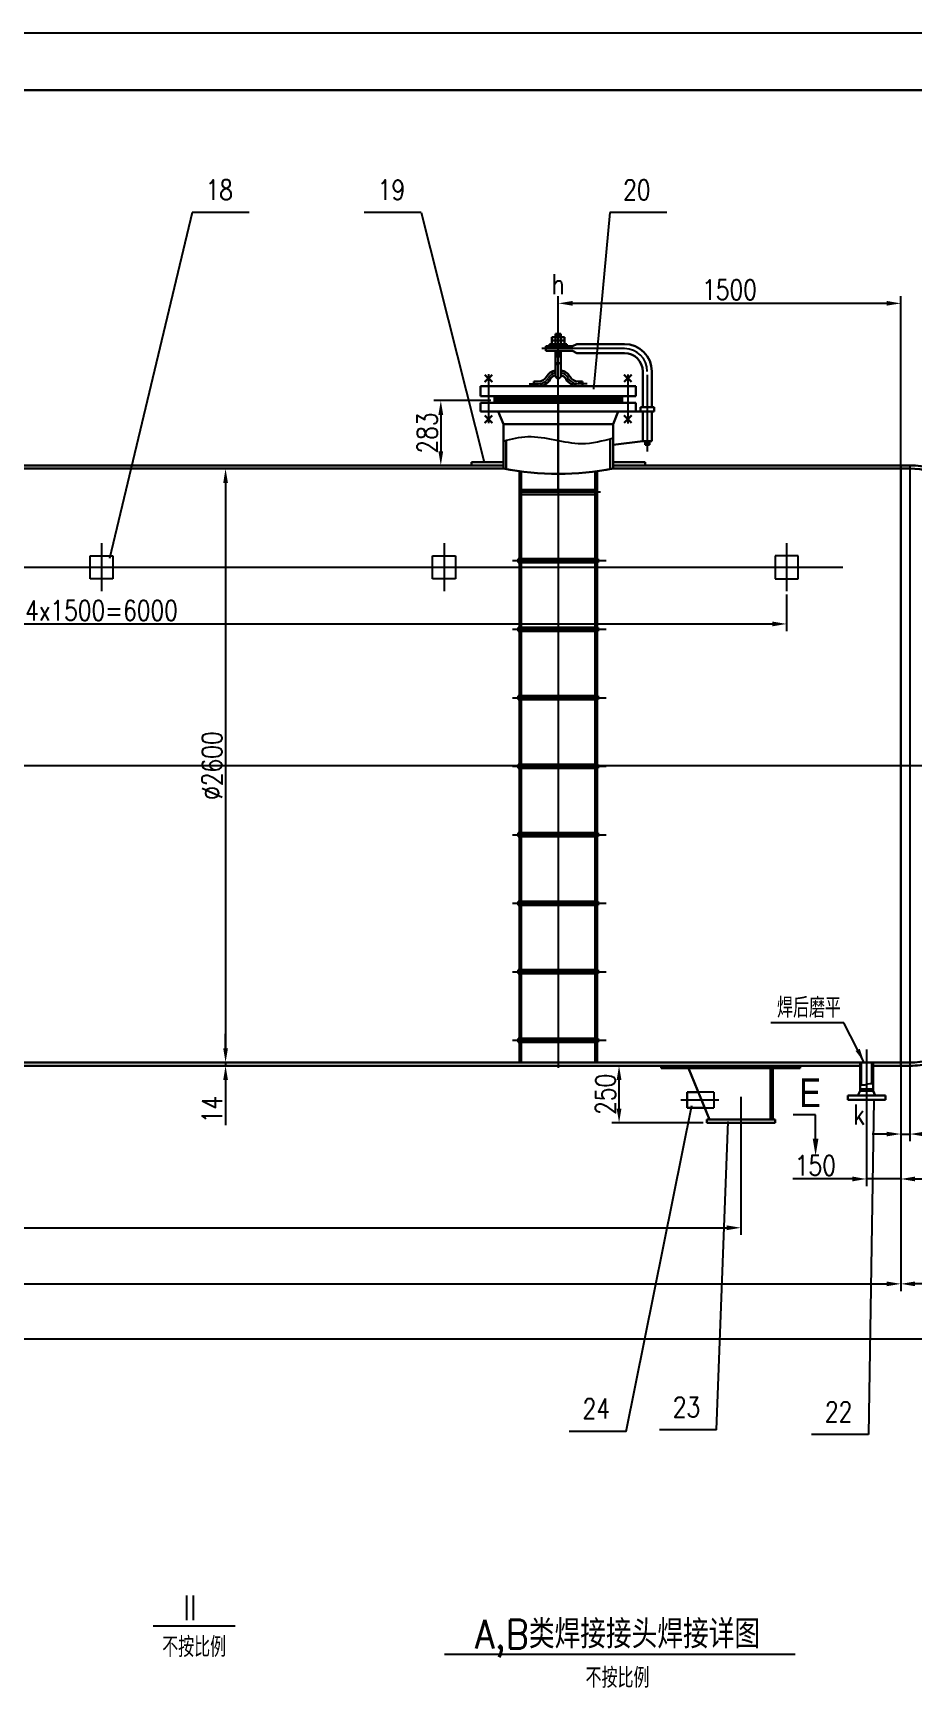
# Model space of a CAD drawing. Header units: millimetres. Extents: x -5725 to -4394, y 10788 to 11382.
# Drawn here: x -5417.7 to -5263.6, y 11092.6 to 11382.4 of the extents above; entities that cross this region are included whole.
import ezdxf
from ezdxf.enums import TextEntityAlignment as Align
from ezdxf.lldxf.tags import DXFTag

# ---------------------------------------------------------------- set-up
doc = ezdxf.new("R2010")
doc.units = ezdxf.units.MM
doc.linetypes.add('ACAD_ISO02W100', pattern=[15, 12, -3])
doc.layers.get('0').update_dxf_attribs({"lineweight": 30})
for name, color, linetype in [('1', 2, 'Continuous'), ('2', 3, 'D-1'), ('5', 5, 'ACAD_ISO02W100'), ('标注层', 2, 'Continuous'), ('细实线层', 2, 'Continuous')]:
    doc.layers.add(name, color=color, linetype=linetype)
doc.styles.add('HZ', font='hztxt_e.shx', dxfattribs={"width": 0.95, "bigfont": 'HZTXT.SHX'})
doc.styles.add('HZTXT', font='simplex.shx', dxfattribs={"width": 0.8, "bigfont": 'HZTXT.SHX'})
doc.styles.get("Standard").update_dxf_attribs({"font": 'txt.shx', "bigfont": 'hztxt.shx'})
doc.styles.add('设备室字体', font='simplex.shx', dxfattribs={"width": 0.8, "bigfont": 'HZTXT.SHX'})
tags = doc.linetypes.add('D-1', pattern=[34, 30, -1.5, 1, -1.5]).pattern_tags.tags
tags[10:11] = [DXFTag(74, 4), DXFTag(75, 0), DXFTag(340, '0'), DXFTag(46, 1.0), DXFTag(50, 0.0), DXFTag(44, 0.0), DXFTag(45, 0.0)]
tags[8:9] = [DXFTag(74, 4), DXFTag(75, 0), DXFTag(340, '0'), DXFTag(46, 1.0), DXFTag(50, 0.0), DXFTag(44, 0.0), DXFTag(45, 0.0)]
tags[6:7] = [DXFTag(74, 4), DXFTag(75, 0), DXFTag(340, '0'), DXFTag(46, 1.0), DXFTag(50, 0.0), DXFTag(44, 0.0), DXFTag(45, 0.0)]
tags[4:5] = [DXFTag(74, 4), DXFTag(75, 0), DXFTag(340, '0'), DXFTag(46, 1.0), DXFTag(50, 0.0), DXFTag(44, 0.0), DXFTag(45, 0.0)]
doc.dimstyles.new('ISO-25', dxfattribs={"dimtxt": 3.5, "dimasz": 2.5, "dimexe": 1.25, "dimexo": 0.625, "dimtad": 1, "dimlfac": 15, "dimtxsty": 'Standard', "dimcen": 2.5, "dimadec": 0, "dimazin": 0, "dimtfac": 1, "dimtmove": 0, "dimatfit": 3, "dimfxl": 1.25, "dimarcsym": 0})

# ---------------------------------------------------------------- blocks, each defined once
blk = doc.blocks.new('X')
for p, q in [((-1.06, 1.06), (1.06, -1.06)), ((-1.06, -1.06), (1.06, 1.06))]:
    blk.add_line(p, q)
blk = doc.blocks.new('*D109')
at = {"layer": '1', "color": 0, "lineweight": -2}
for p, q in [((-5325.73, 11318.29), (-5325.73, 11336.36)), ((-5268.23, 11335.11), (-5323.23, 11335.11)), ((-5265.73, 11306.79), (-5265.73, 11336.36))]:
    blk.add_line(p, q, dxfattribs=at)
at = {"layer": '1', "color": 0}
for points in [[(-5323.23, 11335.53), (-5323.23, 11334.7), (-5325.73, 11335.11)], [(-5268.23, 11335.53), (-5268.23, 11334.7), (-5265.73, 11335.11)]]:
    blk.add_solid(points, dxfattribs=at)
at = {"layer": 'DEFPOINTS', "color": 0}
for p in [(-5325.73, 11335.11), (-5325.73, 11317.67), (-5265.73, 11306.16)]:
    blk.add_point(p, dxfattribs=at)
at = {"layer": '1', "color": 0, "insert": (-5295.73, 11337.49), "char_height": 3.5, "attachment_point": 5, "style": 'HZTXT'}
blk.add_mtext('1500', dxfattribs=at)
blk = doc.blocks.new('*D123')
at = {"layer": '1', "color": 0, "lineweight": -2}
for p, q in [((-5525.73, 11288.25), (-5525.73, 11277.72)), ((-5285.73, 11284.1), (-5285.73, 11277.72)), ((-5523.23, 11278.97), (-5288.23, 11278.97))]:
    blk.add_line(p, q, dxfattribs=at)
at = {"layer": '1', "color": 0}
for points in [[(-5523.23, 11279.38), (-5523.23, 11278.55), (-5525.73, 11278.97)], [(-5288.23, 11279.38), (-5288.23, 11278.55), (-5285.73, 11278.97)]]:
    blk.add_solid(points, dxfattribs=at)
at = {"layer": 'DEFPOINTS', "color": 0}
for p in [(-5525.73, 11288.87), (-5285.73, 11284.72), (-5285.73, 11278.97)]:
    blk.add_point(p, dxfattribs=at)
at = {"layer": '1', "color": 0, "insert": (-5405.73, 11281.34), "char_height": 3.5, "attachment_point": 5, "style": 'HZTXT'}
blk.add_mtext('4x1500=6000', dxfattribs=at)
blk = doc.blocks.new('*D131')
at = {"layer": '1', "color": 0, "lineweight": -2}
for p, q in [((-5293.73, 11190.98), (-5293.73, 11171.97)), ((-5577.73, 11175.76), (-5577.73, 11171.97)), ((-5575.23, 11173.22), (-5296.23, 11173.22))]:
    blk.add_line(p, q, dxfattribs=at)
at = {"layer": '1', "color": 0}
for points in [[(-5575.23, 11173.64), (-5575.23, 11172.8), (-5577.73, 11173.22)], [(-5296.23, 11173.64), (-5296.23, 11172.8), (-5293.73, 11173.22)]]:
    blk.add_solid(points, dxfattribs=at)
at = {"layer": 'DEFPOINTS', "color": 0}
for p in [(-5293.73, 11191.6), (-5577.73, 11176.38), (-5293.73, 11173.22)]:
    blk.add_point(p, dxfattribs=at)
at = {"layer": '1', "color": 0, "insert": (-5435.73, 11175.59), "char_height": 3.5, "attachment_point": 5, "style": 'HZTXT'}
blk.add_mtext('7100', dxfattribs=at)
blk = doc.blocks.new('*D132')
at = {"layer": '1', "color": 0, "lineweight": -2}
for p, q in [((-5265.73, 11200.98), (-5265.73, 11180.52)), ((-5271.73, 11194.98), (-5271.73, 11180.52)), ((-5274.23, 11181.77), (-5284.65, 11181.77)), ((-5265.73, 11181.77), (-5271.73, 11181.77)), ((-5263.23, 11181.77), (-5260.73, 11181.77))]:
    blk.add_line(p, q, dxfattribs=at)
at = {"layer": '1', "color": 0}
for points in [[(-5274.23, 11182.19), (-5274.23, 11181.35), (-5271.73, 11181.77)], [(-5263.23, 11182.19), (-5263.23, 11181.35), (-5265.73, 11181.77)]]:
    blk.add_solid(points, dxfattribs=at)
at = {"layer": 'DEFPOINTS', "color": 0}
for p in [(-5265.73, 11201.6), (-5271.73, 11195.6), (-5271.73, 11181.77)]:
    blk.add_point(p, dxfattribs=at)
at = {"layer": '1', "color": 0, "insert": (-5280.69, 11184.15), "char_height": 3.5, "attachment_point": 5, "style": 'HZTXT'}
blk.add_mtext('150', dxfattribs=at)
blk = doc.blocks.new('*D134')
at = {"layer": '1', "color": 0, "lineweight": -2}
for p, q in [((-5300.36, 11201.6), (-5316.33, 11201.6)), ((-5315.08, 11194.1), (-5315.08, 11199.1)), ((-5300.36, 11191.6), (-5316.33, 11191.6))]:
    blk.add_line(p, q, dxfattribs=at)
at = {"layer": '1', "color": 0}
for points in [[(-5315.5, 11199.1), (-5314.66, 11199.1), (-5315.08, 11201.6)], [(-5315.5, 11194.1), (-5314.66, 11194.1), (-5315.08, 11191.6)]]:
    blk.add_solid(points, dxfattribs=at)
at = {"layer": 'DEFPOINTS', "color": 0}
for p in [(-5315.08, 11201.6), (-5299.73, 11201.6), (-5299.73, 11191.6)]:
    blk.add_point(p, dxfattribs=at)
at = {"layer": '1', "color": 0, "insert": (-5317.46, 11196.6), "char_height": 3.5, "attachment_point": 5, "rotation": 90, "style": 'HZTXT'}
blk.add_mtext('250', dxfattribs=at)
blk = doc.blocks.new('*D135')
at = {"layer": '1', "color": 0, "lineweight": -2}
for p, q in [((-5605.73, 11200.98), (-5605.73, 11162.15)), ((-5265.73, 11200.98), (-5265.73, 11162.15)), ((-5603.23, 11163.4), (-5268.23, 11163.4))]:
    blk.add_line(p, q, dxfattribs=at)
at = {"layer": '1', "color": 0}
for points in [[(-5603.23, 11163.82), (-5603.23, 11162.99), (-5605.73, 11163.4)], [(-5268.23, 11163.82), (-5268.23, 11162.99), (-5265.73, 11163.4)]]:
    blk.add_solid(points, dxfattribs=at)
at = {"layer": 'DEFPOINTS', "color": 0}
for p in [(-5605.73, 11201.6), (-5265.73, 11201.6), (-5265.73, 11163.4)]:
    blk.add_point(p, dxfattribs=at)
at = {"layer": '1', "color": 0, "insert": (-5435.73, 11165.78), "char_height": 3.5, "attachment_point": 5, "style": 'HZTXT'}
blk.add_mtext('8500', dxfattribs=at)
blk = doc.blocks.new('*D136')
at = {"layer": '1', "color": 0, "lineweight": -2}
for p, q in [((-5265.73, 11253.54), (-5265.73, 11162.15)), ((-5237.57, 11253.54), (-5237.57, 11162.15)), ((-5240.07, 11163.4), (-5263.23, 11163.4))]:
    blk.add_line(p, q, dxfattribs=at)
at = {"layer": '1', "color": 0}
for points in [[(-5263.23, 11163.82), (-5263.23, 11162.99), (-5265.73, 11163.4)], [(-5240.07, 11163.82), (-5240.07, 11162.99), (-5237.57, 11163.4)]]:
    blk.add_solid(points, dxfattribs=at)
at = {"layer": 'DEFPOINTS', "color": 0}
for p in [(-5265.73, 11254.16), (-5237.57, 11254.16), (-5265.73, 11163.4)]:
    blk.add_point(p, dxfattribs=at)
at = {"layer": '1', "color": 0, "insert": (-5251.65, 11165.78), "char_height": 3.5, "attachment_point": 5, "style": 'HZTXT'}
blk.add_mtext('706', dxfattribs=at)
blk = doc.blocks.new('*D137')
at = {"layer": '1', "color": 0, "lineweight": -2}
for p, q in [((-5265.73, 11201.54), (-5265.73, 11188.39)), ((-5264.13, 11201.54), (-5264.13, 11188.39)), ((-5268.23, 11189.64), (-5270.73, 11189.64)), ((-5265.73, 11189.64), (-5264.13, 11189.64)), ((-5261.63, 11189.64), (-5253.35, 11189.64))]:
    blk.add_line(p, q, dxfattribs=at)
at = {"layer": '1', "color": 0}
for points in [[(-5268.23, 11190.05), (-5268.23, 11189.22), (-5265.73, 11189.64)], [(-5261.63, 11190.05), (-5261.63, 11189.22), (-5264.13, 11189.64)]]:
    blk.add_solid(points, dxfattribs=at)
at = {"layer": 'DEFPOINTS', "color": 0}
for p in [(-5265.73, 11202.16), (-5264.13, 11202.16), (-5264.13, 11189.64)]:
    blk.add_point(p, dxfattribs=at)
at = {"layer": '1', "color": 0, "insert": (-5256.24, 11192.01), "char_height": 3.5, "attachment_point": 5, "style": 'HZTXT'}
blk.add_mtext('40', dxfattribs=at)
blk = doc.blocks.new('*D139')
at = {"layer": '1', "color": 0, "lineweight": -2}
for p, q in [((-5237.57, 11253.54), (-5237.57, 11152.49)), ((-5637.73, 11193.44), (-5637.73, 11152.49)), ((-5240.07, 11153.74), (-5635.23, 11153.74))]:
    blk.add_line(p, q, dxfattribs=at)
at = {"layer": '1', "color": 0}
for points in [[(-5635.23, 11154.16), (-5635.23, 11153.32), (-5637.73, 11153.74)], [(-5240.07, 11154.16), (-5240.07, 11153.32), (-5237.57, 11153.74)]]:
    blk.add_solid(points, dxfattribs=at)
at = {"layer": 'DEFPOINTS', "color": 0}
for p in [(-5237.57, 11254.16), (-5637.73, 11194.06), (-5637.73, 11153.74)]:
    blk.add_point(p, dxfattribs=at)
at = {"layer": '1', "color": 0, "insert": (-5437.65, 11156.12), "char_height": 3.5, "attachment_point": 5, "style": 'HZTXT'}
blk.add_mtext('10006', dxfattribs=at)
blk = doc.blocks.new('*D142')
at = {"layer": '1', "color": 0, "lineweight": -2}
for p, q in [((-5384.37, 11306.16), (-5382.75, 11306.16)), ((-5384, 11303.66), (-5384, 11204.66)), ((-5384.37, 11202.16), (-5382.75, 11202.16))]:
    blk.add_line(p, q, dxfattribs=at)
at = {"layer": '1', "color": 0}
for points in [[(-5384.41, 11303.66), (-5383.58, 11303.66), (-5384, 11306.16)], [(-5384.41, 11204.66), (-5383.58, 11204.66), (-5384, 11202.16)]]:
    blk.add_solid(points, dxfattribs=at)
at = {"layer": 'DEFPOINTS', "color": 0}
for p in [(-5384.99, 11306.16), (-5384.99, 11202.16), (-5384, 11202.16)]:
    blk.add_point(p, dxfattribs=at)
at = {"layer": '1', "color": 0, "insert": (-5386.37, 11254.16), "char_height": 3.5, "attachment_point": 5, "rotation": 90, "style": 'HZTXT'}
blk.add_mtext('%%c2600', dxfattribs=at)
blk = doc.blocks.new('*D143')
at = {"layer": '1', "color": 0, "lineweight": -2}
for p, q in [((-5384, 11204.66), (-5384, 11207.16)), ((-5384.62, 11202.16), (-5385.25, 11202.16)), ((-5384.62, 11201.6), (-5385.25, 11201.6)), ((-5384, 11202.16), (-5384, 11201.6)), ((-5384, 11199.1), (-5384, 11191.22))]:
    blk.add_line(p, q, dxfattribs=at)
at = {"layer": '1', "color": 0}
for points in [[(-5384.41, 11204.66), (-5383.58, 11204.66), (-5384, 11202.16)], [(-5384.41, 11199.1), (-5383.58, 11199.1), (-5384, 11201.6)]]:
    blk.add_solid(points, dxfattribs=at)
at = {"layer": 'DEFPOINTS', "color": 0}
for p in [(-5384, 11202.16), (-5384, 11201.6), (-5384, 11201.6)]:
    blk.add_point(p, dxfattribs=at)
at = {"layer": '1', "color": 0, "insert": (-5386.37, 11193.91), "char_height": 3.5, "attachment_point": 5, "rotation": 90, "style": 'HZTXT'}
blk.add_mtext('14', dxfattribs=at)
blk = doc.blocks.new('*D147')
at = {"layer": '1', "color": 0, "lineweight": -2}
for p, q in [((-5337.54, 11318.07), (-5347.55, 11318.07)), ((-5346.3, 11315.57), (-5346.3, 11309.22)), ((-5337.54, 11306.72), (-5347.55, 11306.72))]:
    blk.add_line(p, q, dxfattribs=at)
at = {"layer": '1', "color": 0}
for points in [[(-5346.72, 11315.57), (-5345.88, 11315.57), (-5346.3, 11318.07)], [(-5346.72, 11309.22), (-5345.88, 11309.22), (-5346.3, 11306.72)]]:
    blk.add_solid(points, dxfattribs=at)
at = {"layer": 'DEFPOINTS', "color": 0}
for p in [(-5336.92, 11318.07), (-5346.3, 11306.72), (-5336.92, 11306.72)]:
    blk.add_point(p, dxfattribs=at)
at = {"layer": '1', "color": 0, "insert": (-5348.68, 11312.39), "char_height": 3.5, "attachment_point": 5, "rotation": 90, "style": 'HZTXT'}
blk.add_mtext('283', dxfattribs=at)

msp = doc.modelspace()

# ---------------------------------------------------------------- linework, layer by layer
for p, q in [((-4893.94305, 11372.43691), (-5699.94305, 11372.43691)), ((-5327.25734, 11327.98718), (-5327.25734, 11327.58718)), ((-5327.25734, 11327.98718), (-5324.21148, 11327.98718)), ((-5326.82644, 11327.98718), (-5326.82644, 11329.18718)), ((-5326.82644, 11329.18718), (-5324.64238, 11329.18718)), ((-5326.82644, 11328.58718), (-5324.64238, 11328.58718)), ((-5326.21441, 11329.78718), (-5326.21441, 11327.98718)), ((-5326.21441, 11329.78718), (-5325.25441, 11329.78718)), ((-5325.25441, 11329.78718), (-5325.25441, 11327.98718)), ((-5324.64238, 11327.98718), (-5324.64238, 11329.18718)), ((-5324.21148, 11327.98718), (-5324.21148, 11327.58718)), ((-5323.21524, 11327.58718), (-5322.45682, 11327.98718)), ((-5314.13401, 11327.98718), (-5322.45682, 11327.98718)), ((-5327.91411, 11327.58718), (-5327.91411, 11326.78718)), ((-5323.21524, 11327.58718), (-5327.91411, 11327.58718)), ((-5323.21524, 11326.78718), (-5327.91411, 11326.78718)), ((-5326.21441, 11326.78718), (-5326.21441, 11322.44442)), ((-5325.25441, 11325.8033), (-5326.21441, 11325.8033)), ((-5325.25441, 11326.78718), (-5325.25441, 11322.44442)), ((-5323.21524, 11326.78718), (-5322.45682, 11326.38718)), ((-5314.13401, 11326.38718), (-5322.45682, 11326.38718)), ((-5338.57121, 11322.61461), (-5337.29841, 11321.34182)), ((-5338.57121, 11321.34182), (-5337.29841, 11322.61461)), ((-5314.1704, 11321.34182), (-5312.89761, 11322.61461)), ((-5314.1704, 11322.61461), (-5312.89761, 11321.34182)), ((-5310.93401, 11323.18718), (-5310.93401, 11316.94717)), ((-5309.33401, 11323.18718), (-5309.33401, 11316.94717)), ((-5339.33481, 11318.86717), (-5339.33481, 11320.62718)), ((-5312.13401, 11320.62718), (-5339.33481, 11320.62718)), ((-5329.19851, 11321.42718), (-5329.99851, 11321.42718)), ((-5329.99851, 11321.4203), (-5329.99851, 11320.62718)), ((-5322.27031, 11321.42718), (-5321.47031, 11321.42718)), ((-5321.47031, 11321.4203), (-5321.47031, 11320.62718)), ((-5312.13401, 11318.86717), (-5312.13401, 11320.62718)), ((-5312.13401, 11318.86717), (-5339.33481, 11318.86717)), ((-5339.33481, 11317.66717), (-5339.33481, 11316.14717)), ((-5312.13401, 11317.66717), (-5339.33481, 11317.66717)), ((-5336.91616, 11317.66717), (-5336.91616, 11318.86717)), ((-5314.55266, 11318.46717), (-5336.91616, 11318.46717)), ((-5314.55266, 11318.06717), (-5336.91616, 11318.06717)), ((-5335.33441, 11318.06717), (-5325.73441, 11318.06717)), ((-5325.73441, 11306.16101), (-5325.73441, 11318.07674)), ((-5314.55266, 11317.66717), (-5314.55266, 11318.86717)), ((-5312.13401, 11317.66717), (-5312.13401, 11316.14717)), ((-5311.33401, 11316.94717), (-5311.33401, 11316.14717)), ((-5311.33401, 11316.94717), (-5308.93401, 11316.94717)), ((-5308.93401, 11316.94717), (-5308.93401, 11316.14717)), ((-5311.33401, 11316.14717), (-5339.33481, 11316.14717)), ((-5338.57121, 11315.45287), (-5337.29841, 11314.18008)), ((-5338.57121, 11314.18008), (-5337.29841, 11315.45287)), ((-5335.33481, 11313.94717), (-5336.24478, 11316.14717)), ((-5335.33481, 11313.94717), (-5335.33481, 11306.16101)), ((-5316.13401, 11313.94717), (-5335.33481, 11313.94717)), ((-5316.13401, 11313.94717), (-5315.22404, 11316.14717)), ((-5316.13401, 11313.94717), (-5316.13401, 11306.16101)), ((-5314.1704, 11315.45287), (-5312.89761, 11314.18008)), ((-5314.1704, 11314.18008), (-5312.89761, 11315.45287)), ((-5311.33401, 11316.14717), (-5308.93401, 11316.14717)), ((-5310.93401, 11316.14717), (-5310.93401, 11310.94717)), ((-5310.93401, 11316.14717), (-5310.93401, 11310.94717)), ((-5309.33401, 11316.14717), (-5309.33401, 11310.94717)), ((-5334.85481, 11311.11047), (-5334.85481, 11306.07317)), ((-5316.61401, 11311.41065), (-5316.61401, 11306.07317)), ((-5310.93401, 11310.94717), (-5316.13401, 11310.35408)), ((-5310.93401, 11310.94717), (-5309.33401, 11310.94717)), ((-5310.53401, 11310.94717), (-5310.53401, 11310.34717)), ((-5309.73401, 11310.94717), (-5309.73401, 11310.34717)), ((-5335.33481, 11310.31302), (-5335.33481, 11308.39693)), ((-5310.53401, 11310.34717), (-5309.73401, 11310.34717)), ((-5335.33481, 11306.72101), (-5516.59441, 11306.72101)), ((-5335.33481, 11306.16101), (-5516.59441, 11306.16101)), ((-5335.33481, 11307.28101), (-5340.93441, 11307.28101)), ((-5340.93441, 11307.28101), (-5340.93441, 11306.72101)), ((-5332.53441, 11302.45062), (-5332.53441, 11305.71363)), ((-5332.21441, 11305.67243), (-5332.21441, 11302.45062)), ((-5319.25441, 11305.67243), (-5319.25441, 11302.45062)), ((-5318.93441, 11302.45062), (-5318.93441, 11305.71363)), ((-5310.53441, 11307.28101), (-5316.13401, 11307.28101)), ((-5265.73441, 11306.72101), (-5316.13401, 11306.72101)), ((-5265.73441, 11306.16101), (-5316.13401, 11306.16101)), ((-5310.53441, 11307.28101), (-5310.53441, 11306.72101)), ((-5265.73441, 11201.60101), (-5265.73441, 11306.72101)), ((-5264.13441, 11306.72101), (-5265.73441, 11306.72101)), ((-5264.13441, 11306.16101), (-5265.73441, 11306.16101)), ((-5332.53441, 11302.45062), (-5332.53441, 11202.16101)), ((-5332.21441, 11302.45062), (-5332.21441, 11202.16101)), ((-5319.25441, 11302.45062), (-5332.21441, 11302.45062)), ((-5319.25441, 11302.45062), (-5319.25441, 11202.16101)), ((-5318.93441, 11302.45062), (-5318.93441, 11202.16101)), ((-5319.25441, 11301.65062), (-5332.21441, 11301.65062)), ((-5332.53441, 11290.37062), (-5332.73441, 11290.37062)), ((-5332.73441, 11290.37062), (-5332.73441, 11290.05062)), ((-5319.25441, 11290.37062), (-5332.21441, 11290.37062)), ((-5318.73441, 11290.37062), (-5318.93441, 11290.37062)), ((-5318.73441, 11290.37062), (-5318.73441, 11290.05062)), ((-5332.73441, 11289.73062), (-5332.73441, 11290.05062)), ((-5332.53441, 11289.73062), (-5332.73441, 11289.73062)), ((-5319.25441, 11289.73062), (-5332.21441, 11289.73062)), ((-5318.73441, 11289.73062), (-5318.93441, 11289.73062)), ((-5318.73441, 11289.73062), (-5318.73441, 11290.05062)), ((-5332.53441, 11278.37062), (-5332.73441, 11278.37062)), ((-5332.73441, 11278.37062), (-5332.73441, 11278.05062)), ((-5332.73441, 11277.73062), (-5332.73441, 11278.05062)), ((-5332.53441, 11277.73062), (-5332.73441, 11277.73062)), ((-5319.25441, 11278.37062), (-5332.21441, 11278.37062)), ((-5319.25441, 11277.73062), (-5332.21441, 11277.73062)), ((-5318.73441, 11278.37062), (-5318.93441, 11278.37062)), ((-5318.73441, 11277.73062), (-5318.93441, 11277.73062)), ((-5318.73441, 11278.37062), (-5318.73441, 11278.05062)), ((-5318.73441, 11277.73062), (-5318.73441, 11278.05062)), ((-5332.53441, 11266.37062), (-5332.73441, 11266.37062)), ((-5332.73441, 11266.37062), (-5332.73441, 11266.05062)), ((-5332.73441, 11265.73062), (-5332.73441, 11266.05062)), ((-5332.53441, 11265.73062), (-5332.73441, 11265.73062)), ((-5319.25441, 11266.37062), (-5332.21441, 11266.37062)), ((-5319.25441, 11265.73062), (-5332.21441, 11265.73062)), ((-5318.73441, 11266.37062), (-5318.93441, 11266.37062)), ((-5318.73441, 11265.73062), (-5318.93441, 11265.73062)), ((-5318.73441, 11266.37062), (-5318.73441, 11266.05062)), ((-5318.73441, 11265.73062), (-5318.73441, 11266.05062)), ((-5332.53441, 11254.37062), (-5332.73441, 11254.37062)), ((-5332.73441, 11254.37062), (-5332.73441, 11254.05062)), ((-5332.73441, 11253.73062), (-5332.73441, 11254.05062)), ((-5332.53441, 11253.73062), (-5332.73441, 11253.73062)), ((-5319.25441, 11254.37062), (-5332.21441, 11254.37062)), ((-5319.25441, 11253.73062), (-5332.21441, 11253.73062)), ((-5318.73441, 11254.37062), (-5318.93441, 11254.37062)), ((-5318.73441, 11253.73062), (-5318.93441, 11253.73062)), ((-5318.73441, 11254.37062), (-5318.73441, 11254.05062)), ((-5318.73441, 11253.73062), (-5318.73441, 11254.05062)), ((-5332.53441, 11242.37062), (-5332.73441, 11242.37062)), ((-5332.73441, 11242.37062), (-5332.73441, 11242.05062)), ((-5332.73441, 11241.73062), (-5332.73441, 11242.05062)), ((-5332.53441, 11241.73062), (-5332.73441, 11241.73062)), ((-5319.25441, 11242.37062), (-5332.21441, 11242.37062)), ((-5319.25441, 11241.73062), (-5332.21441, 11241.73062)), ((-5318.73441, 11242.37062), (-5318.93441, 11242.37062)), ((-5318.73441, 11241.73062), (-5318.93441, 11241.73062)), ((-5318.73441, 11242.37062), (-5318.73441, 11242.05062)), ((-5318.73441, 11241.73062), (-5318.73441, 11242.05062)), ((-5332.53441, 11230.37062), (-5332.73441, 11230.37062)), ((-5332.73441, 11230.37062), (-5332.73441, 11230.05062)), ((-5332.73441, 11229.73062), (-5332.73441, 11230.05062)), ((-5332.53441, 11229.73062), (-5332.73441, 11229.73062)), ((-5319.25441, 11230.37062), (-5332.21441, 11230.37062)), ((-5319.25441, 11229.73062), (-5332.21441, 11229.73062)), ((-5318.73441, 11230.37062), (-5318.93441, 11230.37062)), ((-5318.73441, 11229.73062), (-5318.93441, 11229.73062)), ((-5318.73441, 11230.37062), (-5318.73441, 11230.05062)), ((-5318.73441, 11229.73062), (-5318.73441, 11230.05062)), ((-5332.53441, 11218.37062), (-5332.73441, 11218.37062)), ((-5332.73441, 11218.37062), (-5332.73441, 11218.05062)), ((-5332.73441, 11217.73062), (-5332.73441, 11218.05062)), ((-5319.25441, 11218.37062), (-5332.21441, 11218.37062)), ((-5318.73441, 11218.37062), (-5318.93441, 11218.37062)), ((-5318.73441, 11218.37062), (-5318.73441, 11218.05062)), ((-5318.73441, 11217.73062), (-5318.73441, 11218.05062)), ((-5332.53441, 11217.73062), (-5332.73441, 11217.73062)), ((-5319.25441, 11217.73062), (-5332.21441, 11217.73062)), ((-5318.73441, 11217.73062), (-5318.93441, 11217.73062)), ((-5332.53441, 11206.37062), (-5332.73441, 11206.37062)), ((-5332.73441, 11206.37062), (-5332.73441, 11206.05062)), ((-5319.25441, 11206.37062), (-5332.21441, 11206.37062)), ((-5318.73441, 11206.37062), (-5318.93441, 11206.37062)), ((-5318.73441, 11206.37062), (-5318.73441, 11206.05062)), ((-5332.73441, 11205.73062), (-5332.73441, 11206.05062)), ((-5332.53441, 11205.73062), (-5332.73441, 11205.73062)), ((-5319.25441, 11205.73062), (-5332.21441, 11205.73062)), ((-5318.73441, 11205.73062), (-5318.93441, 11205.73062)), ((-5318.73441, 11205.73062), (-5318.73441, 11206.05062)), ((-5472.59441, 11202.16101), (-5270.59441, 11202.16101)), ((-5472.59441, 11201.60101), (-5272.87441, 11201.60101)), ((-5307.73441, 11201.20101), (-5307.73441, 11201.60101)), ((-5283.33441, 11201.20101), (-5307.73441, 11201.20101)), ((-5299.25441, 11192.16101), (-5302.93441, 11201.20101)), ((-5288.53441, 11192.16101), (-5288.53441, 11201.20101)), ((-5288.13441, 11192.16101), (-5288.13441, 11201.20101)), ((-5283.33441, 11201.20101), (-5283.33441, 11201.60101)), ((-5272.87441, 11197.20101), (-5272.87441, 11202.16101)), ((-5272.87441, 11197.20101), (-5272.87441, 11202.16101)), ((-5272.67441, 11198.2576), (-5272.67441, 11202.16535)), ((-5272.67441, 11198.2576), (-5272.67441, 11202.16535)), ((-5270.79441, 11198.5124), (-5270.79441, 11202.16535)), ((-5270.79441, 11198.5124), (-5270.79441, 11202.16535)), ((-5270.59441, 11202.16101), (-5265.73441, 11202.16101)), ((-5270.59441, 11197.20101), (-5270.59441, 11202.16101)), ((-5270.59441, 11197.20101), (-5270.59441, 11202.16101)), ((-5270.59441, 11201.60101), (-5265.73441, 11201.60101)), ((-5264.13441, 11202.16101), (-5265.73441, 11202.16101)), ((-5264.13441, 11201.60101), (-5265.73441, 11201.60101)), ((-5301.20848, 11196.96124), (-5303.16957, 11196.96124)), ((-5303.16957, 11196.96124), (-5303.16957, 11194.24078)), ((-5268.43441, 11196.40101), (-5275.03441, 11196.40101)), ((-5275.03441, 11196.40101), (-5275.03441, 11195.60101)), ((-5268.43441, 11196.40101), (-5275.03441, 11196.40101)), ((-5275.03441, 11196.40101), (-5275.03441, 11195.60101)), ((-5275.03441, 11195.60101), (-5268.43441, 11195.60101)), ((-5275.03441, 11195.60101), (-5268.43441, 11195.60101)), ((-5272.87441, 11197.20101), (-5273.23441, 11196.40101)), ((-5272.87441, 11197.20101), (-5273.23441, 11196.40101)), ((-5272.87441, 11197.52101), (-5270.59441, 11197.52101)), ((-5272.87441, 11197.52101), (-5270.59441, 11197.52101)), ((-5272.87441, 11197.20101), (-5270.59441, 11197.20101)), ((-5272.87441, 11197.20101), (-5270.59441, 11197.20101)), ((-5270.59441, 11197.20101), (-5270.23441, 11196.40101)), ((-5270.59441, 11197.20101), (-5270.23441, 11196.40101)), ((-5268.43441, 11195.60101), (-5268.43441, 11196.40101)), ((-5268.43441, 11195.60101), (-5268.43441, 11196.40101)), ((-5303.16957, 11194.24078), (-5300.10104, 11194.24078)), ((-5287.73441, 11192.16101), (-5299.73441, 11192.16101)), ((-5299.73441, 11192.16101), (-5299.73441, 11191.60101)), ((-5287.73441, 11191.60101), (-5287.73441, 11192.16101)), ((-5299.73441, 11191.60101), (-5293.73441, 11191.60101)), ((-5293.73441, 11191.60101), (-5287.73441, 11191.60101))]:
    msp.add_line(p, q)
for centre, radius, start, end in [((-5314.13401, 11323.18718), 4.8, 0, 90), ((-5314.13401, 11323.18718), 3.2, 0, 90), ((-5329.19851, 11323.02718), 1.6, 270, 330), ((-5325.73441, 11321.02718), 2.4, 101.536959, 150), ((-5325.73441, 11321.02718), 1.6, 107.4576031, 150), ((-5325.73441, 11324.20247), 0.48, 0, 180), ((-5325.73441, 11322.44442), 0.48, 180, 0), ((-5325.73441, 11321.02718), 2.4, 30, 78.463041), ((-5325.73441, 11321.02718), 1.6, 30, 72.5423969), ((-5322.27031, 11323.02718), 1.6, 210, 270), ((-5329.19851, 11323.02718), 2.4, 270, 330), ((-5322.27031, 11323.02718), 2.4, 210, 270), ((-5325.73441, 11357.2671), 52, 259.3608416, 280.6391584)]:
    msp.add_arc(centre, radius, start, end)
at = {"extrusion": (0, 0, -1)}
msp.add_ellipse((-5264.13441, 11254.16101), major_axis=(0, 52), ratio=0.5, start_param=0, end_param=3.141592654, dxfattribs=at)
msp.add_open_spline([(-5264.13441, 11306.72101), (-5263.48941, 11306.72101), (-5262.84441, 11306.67495), (-5261.55888, 11306.49119), (-5260.91835, 11306.3535), (-5259.64592, 11305.98787), (-5259.01401, 11305.75993), (-5257.42282, 11305.06814), (-5256.47205, 11304.54338), (-5254.6111, 11303.29291), (-5253.70087, 11302.56721), (-5251.93056, 11300.92536), (-5251.07045, 11300.00919), (-5249.40914, 11297.99813), (-5248.60794, 11296.90324), (-5247.0728, 11294.54801), (-5246.33886, 11293.28769), (-5244.94613, 11290.61661), (-5244.28733, 11289.20587), (-5243.05213, 11286.2507), (-5242.47574, 11284.70627), (-5241.41181, 11281.50206), (-5240.92429, 11279.84228), (-5240.04368, 11276.42709), (-5239.6506, 11274.67169), (-5238.96338, 11271.08618), (-5238.66925, 11269.25608), (-5238.18337, 11265.54301), (-5237.99161, 11263.66005), (-5237.71269, 11259.86376), (-5237.62553, 11257.95045), (-5237.55683, 11254.11633), (-5237.57528, 11252.19553), (-5237.7176, 11248.36942), (-5237.84146, 11246.46412), (-5238.19313, 11242.69177), (-5238.42095, 11240.82474), (-5238.97789, 11237.15124), (-5239.30701, 11235.34478), (-5240.06277, 11231.81398), (-5240.48939, 11230.08964), (-5241.43526, 11226.74362), (-5241.95449, 11225.12194), (-5243.07967, 11222.00049), (-5243.68562, 11220.50074), (-5244.97746, 11217.64094), (-5245.66335, 11216.2809), (-5247.10759, 11213.71667), (-5247.86593, 11212.51249), (-5249.44702, 11210.27439), (-5250.26976, 11209.24047), (-5251.97112, 11207.35563), (-5252.84975, 11206.5047), (-5254.65389, 11204.99711), (-5255.57941, 11204.34044), (-5257.46731, 11203.23138), (-5258.42972, 11202.77902), (-5260.37933, 11202.08712), (-5261.36654, 11201.84765), (-5262.94946, 11201.63987), (-5263.54193, 11201.60101), (-5264.13441, 11201.60101)], degree=3, knots=[0, 0, 0, 0, 0.071349835, 0.071349835, 0.14269967, 0.14269967, 0.214049505, 0.214049505, 0.324126576, 0.324126576, 0.434203648, 0.434203648, 0.544280719, 0.544280719, 0.65435779, 0.65435779, 0.764434861, 0.764434861, 0.874511932, 0.874511932, 0.984589003, 0.984589003, 1.094666074, 1.094666074, 1.204743145, 1.204743145, 1.314820216, 1.314820216, 1.424897288, 1.424897288, 1.534974359, 1.534974359, 1.64505143, 1.64505143, 1.755128501, 1.755128501, 1.865205572, 1.865205572, 1.975282643, 1.975282643, 2.085359714, 2.085359714, 2.195436785, 2.195436785, 2.305513856, 2.305513856, 2.415590928, 2.415590928, 2.525667999, 2.525667999, 2.63574507, 2.63574507, 2.745822141, 2.745822141, 2.855899212, 2.855899212, 2.965976283, 2.965976283, 3.076053354, 3.076053354, 3.141592654, 3.141592654, 3.141592654, 3.141592654])
at = {"layer": '1'}
for p, q in [((-5389.86196, 11350.99281), (-5404.30903, 11290.44515)), ((-5379.86196, 11350.99281), (-5389.86196, 11350.99281)), ((-5349.71781, 11350.99281), (-5359.71781, 11350.99281)), ((-5349.71781, 11350.99281), (-5338.68857, 11307.28101)), ((-5316.7232, 11350.99281), (-5319.54144, 11320.09263)), ((-5306.7232, 11350.99281), (-5316.7232, 11350.99281)), ((-5325.97441, 11329.78718), (-5325.97441, 11329.18718)), ((-5325.49441, 11329.78718), (-5325.49441, 11329.18718)), ((-5325.97441, 11326.78718), (-5325.97441, 11325.8033)), ((-5325.49441, 11326.78718), (-5325.49441, 11325.8033)), ((-5293.73441, 11196.13332), (-5293.73441, 11188.99978)), ((-5270.44738, 11195.60101), (-5271.38424, 11137.02295)), ((-5313.82649, 11137.57135), (-5302.36116, 11194.61181)), ((-5298.01672, 11137.84558), (-5295.9954, 11191.86222)), ((-5280.6608, 11193.00715), (-5284.5865, 11193.00715)), ((-5280.6608, 11188.82423), (-5280.6608, 11193.00715)), ((-5313.82649, 11137.57135), (-5323.82649, 11137.57135)), ((-5298.01672, 11137.84558), (-5308.01672, 11137.84558)), ((-5271.38424, 11137.02295), (-5281.38424, 11137.02295)), ((-5396.69611, 11103.53536), (-5382.30299, 11103.53536)), ((-5345.67814, 11098.5484), (-5284.22325, 11098.5484))]:
    msp.add_line(p, q, dxfattribs=at)
for points, knots in [([(-5335.33481, 11310.97576), (-5333.91709, 11311.38219), (-5329.40207, 11312.4632), (-5322.89887, 11309.80599), (-5317.96364, 11311.02725), (-5316.13401, 11311.54464)], [31.752975097, 31.752975097, 31.752975097, 31.752975097, 140.727986949, 378.177585491, 518.333866685, 518.333866685, 518.333866685, 518.333866685]), ([(-5272.87441, 11198.30964), (-5272.70533, 11198.25578), (-5272.12832, 11198.15094), (-5271.35932, 11198.56503), (-5270.76686, 11198.51616), (-5270.59441, 11198.48362)], [21.859087737, 21.859087737, 21.859087737, 21.859087737, 35.268915723, 67.343959814, 80.517315083, 80.517315083, 80.517315083, 80.517315083]), ([(-5272.87441, 11198.30964), (-5272.70533, 11198.25578), (-5272.12832, 11198.15094), (-5271.35932, 11198.56503), (-5270.76686, 11198.51616), (-5270.59441, 11198.48362)], [21.859087737, 21.859087737, 21.859087737, 21.859087737, 35.268915723, 67.343959814, 80.517315083, 80.517315083, 80.517315083, 80.517315083])]:
    msp.add_open_spline(points, degree=3, knots=knots, dxfattribs=at)
msp.add_solid([(-5281.1608, 11188.82423), (-5280.1608, 11188.82423), (-5280.6608, 11185.82423)], dxfattribs=at)
at = {"layer": '2'}
for p, q in [((-5325.73441, 11302.39228), (-5325.73441, 11330.61993)), ((-5314.13401, 11327.18718), (-5328.59123, 11327.18718)), ((-5337.93481, 11322.69438), (-5337.93481, 11314.1003)), ((-5313.53401, 11322.64568), (-5313.53401, 11314.05327)), ((-5310.13401, 11322.61461), (-5310.13401, 11309.18525)), ((-5330.80922, 11321.02718), (-5329.19851, 11321.02718)), ((-5320.65959, 11321.02718), (-5322.27031, 11321.02718)), ((-5325.73441, 11306.83539), (-5325.73441, 11201.23499)), ((-5264.13441, 11306.72101), (-5264.13441, 11201.60101)), ((-5319.25441, 11302.05062), (-5332.21441, 11302.05062)), ((-5318.33441, 11302.05062), (-5318.93441, 11302.05062)), ((-5405.73441, 11293.11211), (-5405.73441, 11284.72461)), ((-5345.73441, 11293.11211), (-5345.73441, 11284.72461)), ((-5285.73441, 11293.11211), (-5285.73441, 11284.72461)), ((-5275.8917, 11288.87069), (-5596.13608, 11288.87069)), ((-5333.75446, 11290.05062), (-5317.3288, 11290.05062)), ((-5333.75446, 11278.05062), (-5317.3288, 11278.05062)), ((-5333.75446, 11266.05062), (-5317.3288, 11266.05062)), ((-5639.76996, 11254.16101), (-5232.77596, 11254.16101)), ((-5333.75446, 11254.05062), (-5317.3288, 11254.05062)), ((-5333.75446, 11242.05062), (-5317.3288, 11242.05062)), ((-5333.75446, 11230.05062), (-5317.3288, 11230.05062)), ((-5333.75446, 11218.05062), (-5317.3288, 11218.05062)), ((-5333.75446, 11206.05062), (-5317.3288, 11206.05062)), ((-5271.73441, 11204.41865), (-5271.73441, 11192.8831)), ((-5271.73441, 11204.41865), (-5271.73441, 11192.8831)), ((-5304.24815, 11195.60101), (-5297.59538, 11195.60101))]:
    msp.add_line(p, q, dxfattribs=at)
for centre, radius, start, end in [((-5314.13401, 11323.18718), 4, 0, 90), ((-5325.73441, 11321.02718), 2, 103.8865404, 150), ((-5325.73441, 11321.02718), 2, 30, 76.1134596), ((-5329.19851, 11323.02718), 2, 270, 330), ((-5322.27031, 11323.02718), 2, 210, 270)]:
    msp.add_arc(centre, radius, start, end, dxfattribs=at)
at = {"layer": '5'}
for p, q in [((-5407.73441, 11288.87069), (-5407.73441, 11290.87069)), ((-5407.73441, 11290.87069), (-5403.73441, 11290.87069)), ((-5403.73441, 11290.87069), (-5403.73441, 11286.87069)), ((-5347.73441, 11288.87069), (-5347.73441, 11290.87069)), ((-5347.73441, 11290.87069), (-5343.73441, 11290.87069)), ((-5343.73441, 11290.87069), (-5343.73441, 11286.87069)), ((-5283.73441, 11290.87069), (-5287.73441, 11290.87069)), ((-5287.73441, 11290.87069), (-5287.73441, 11286.87069)), ((-5283.73441, 11288.87069), (-5283.73441, 11290.87069)), ((-5407.73441, 11286.87069), (-5407.73441, 11288.87069)), ((-5347.73441, 11286.87069), (-5347.73441, 11288.87069)), ((-5283.73441, 11286.87069), (-5283.73441, 11288.87069)), ((-5403.73441, 11286.87069), (-5407.73441, 11286.87069)), ((-5343.73441, 11286.87069), (-5347.73441, 11286.87069)), ((-5287.73441, 11286.87069), (-5283.73441, 11286.87069)), ((-5298.50594, 11196.96124), (-5301.20848, 11196.96124)), ((-5298.50594, 11196.96124), (-5298.50594, 11194.24078)), ((-5300.18032, 11194.24078), (-5298.50594, 11194.24078))]:
    msp.add_line(p, q, dxfattribs=at)
at = {"layer": '细实线层'}
msp.add_line((-4883.94305, 11382.43691), (-5724.94305, 11382.43691), dxfattribs=at)

# ---------------------------------------------------------------- block references
at = {"layer": '2', "yscale": 0.5999999999985448, "zscale": 0.6}
for p, xscale in [((-5337.93481, 11321.97821), 0.5999999999985448), ((-5313.53401, 11321.97821), -0.5999999999985448), ((-5337.93481, 11314.81647), 0.5999999999985448), ((-5313.53401, 11314.81647), -0.5999999999985448)]:
    msp.add_blockref('X', p, dxfattribs=dict(at, xscale=xscale))

# ---------------------------------------------------------------- texts
at = {"layer": '1', "style": 'HZTXT', "width": 0.8}
for s, p in [('18', (-5385.10243, 11354.97646)), ('19', (-5354.95828, 11354.97646)), ('20', (-5311.96367, 11354.97646)), ('24', (-5319.06696, 11141.55501)), ('23', (-5303.25719, 11141.82924)), ('22', (-5276.6247, 11141.00661))]:
    msp.add_text(s, height=3.5, dxfattribs=at).set_placement(p, align=Align.MIDDLE)
at = {"layer": '1'}
for s, height, style, width, p in [('h', 3.5, 'HZTXT', 0.8, (-5326.90653, 11336.72441)), ('E', 5, 'HZ', 0.85, (-5283.52233, 11194.36948)), ('k', 3.5, 'HZTXT', 0.8, (-5274.09427, 11191.29035)), ('Ⅱ', 5, '设备室字体', 0.8, (-5392.23485, 11103.99199)), ('不按比例', 3.5, 'HZTXT', 0.8, (-5395.09893, 11098.05993))]:
    msp.add_text(s, height=height, dxfattribs=dict(at, style=style, width=width)).set_placement(p)
at = {"layer": '1', "style": 'HZTXT'}
for s, height, width, p in [('焊后磨平', 3.5, 0.8, (-5281.81484, 11210.01206)), ('A,B类焊接接头焊接详图', 5, 0.9, (-5315.34916, 11099.56525)), ('不按比例', 3.5, 0.8, (-5315.34916, 11092.65344))]:
    msp.add_text(s, height=height, dxfattribs=dict(at, width=width)).set_placement(p, align=Align.CENTER)

# ---------------------------------------------------------------- dimensions: what is measured, and where the dimension line sits
at = {"layer": '1'}
for base, p1, p2, picture, middle in [((-5325.73441, 11335.11305), (-5265.73441, 11306.16101), (-5325.73441, 11317.66717), '*D109', (-5295.73441, 11337.48805)), ((-5271.73441, 11181.77016), (-5265.73441, 11201.60101), (-5271.73441, 11195.60101), '*D132', (-5280.69274, 11184.14516)), ((-5264.13441, 11189.63679), (-5265.73441, 11202.16101), (-5264.13441, 11202.16101), '*D137', (-5256.24274, 11192.01179)), ((-5293.73441, 11173.21897), (-5577.73441, 11176.38228), (-5293.73441, 11191.60101), '*D131', (-5435.73441, 11175.59397))]:
    dim = msp.add_linear_dim(base=base, p1=p1, p2=p2, dimstyle='ISO-25', override={"dimlfac": 25, "dimtxsty": 'HZTXT', "dimadec": 3}, dxfattribs=at)
    dim.commit()
    dim.dimension.update_dxf_attribs({"geometry": picture, "text_midpoint": middle})
for base, p1, p2, text, picture, middle in [((-5346.30026, 11306.72101), (-5336.91616, 11318.06717), (-5336.91616, 11306.72101), '283', '*D147', (-5348.67526, 11312.39409)), ((-5383.99682, 11202.16101), (-5384.99363, 11306.16101), (-5384.99363, 11202.16101), '%%c2600', '*D142', (-5386.37182, 11254.16101))]:
    dim = msp.add_linear_dim(base=base, p1=p1, p2=p2, angle=90, text=text, dimstyle='ISO-25', override={"dimlfac": 25, "dimtxsty": 'HZTXT', "dimadec": 3}, dxfattribs=at)
    dim.commit()
    dim.dimension.update_dxf_attribs({"geometry": picture, "text_midpoint": middle})
for base, p1, p2, text, picture, middle in [((-5285.73441, 11278.96741), (-5525.73441, 11288.87069), (-5285.73441, 11284.72461), '4x1500=6000', '*D123', (-5405.73441, 11281.34241)), ((-5637.73441, 11153.7416), (-5237.57442, 11254.16101), (-5637.73441, 11194.06101), '10006', '*D139', (-5437.65441, 11156.1166)), ((-5265.73441, 11163.40295), (-5237.57442, 11254.16101), (-5265.73441, 11254.16101), '706', '*D136', (-5251.65441, 11165.77795)), ((-5265.73441, 11163.40295), (-5605.73441, 11201.60101), (-5265.73441, 11201.60101), '8500', '*D135', (-5435.73441, 11165.77795))]:
    dim = msp.add_linear_dim(base=base, p1=p1, p2=p2, text=text, dimstyle='ISO-25', override={"dimlfac": 25, "dimtxsty": 'HZTXT', "dimadec": 3}, dxfattribs=at)
    dim.commit()
    dim.dimension.update_dxf_attribs({"geometry": picture, "text_midpoint": middle})
for base, p1, p2, picture, middle in [((-5383.99682, 11201.60101), (-5383.99682, 11202.16101), (-5383.99682, 11201.60101), '*D143', (-5386.37182, 11193.90934)), ((-5315.08165, 11201.60101), (-5299.73441, 11191.60101), (-5299.73441, 11201.60101), '*D134', (-5317.45665, 11196.60101))]:
    dim = msp.add_linear_dim(base=base, p1=p1, p2=p2, angle=90, dimstyle='ISO-25', override={"dimlfac": 25, "dimtxsty": 'HZTXT', "dimadec": 3}, dxfattribs=at)
    dim.commit()
    dim.dimension.update_dxf_attribs({"geometry": picture, "text_midpoint": middle})

# ---------------------------------------------------------------- leaders
at = {"layer": '标注层', "lineweight": -3}
msp.add_leader([(-5272.14064, 11202.16005), (-5275.70937, 11209.09905), (-5288.52446, 11209.09905)], dimstyle='ISO-25', override={"dimgap": 0.625, "dimtad": 0, "dimtxsty": 'HZTXT'}, dxfattribs=at)

doc.saveas('drawing.dxf')
